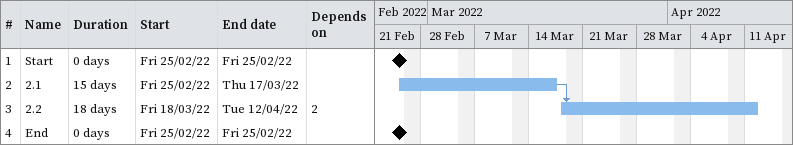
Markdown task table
| ID | Task | Duration | Start | Finish | Predecessors |
|---|---|---|---|---|---|
| 1 | Start | 0d | 2022-02-25 | 2022-02-25 |  |
| 2 | 2.1 | 15d | 2022-02-25 | 2022-03-17 |  |
| 3 | 2.2 | 18d | 2022-03-18 | 2022-04-12 | 2 |
| 4 | End | 0d | 2022-02-25 | 2022-02-25 |  |
